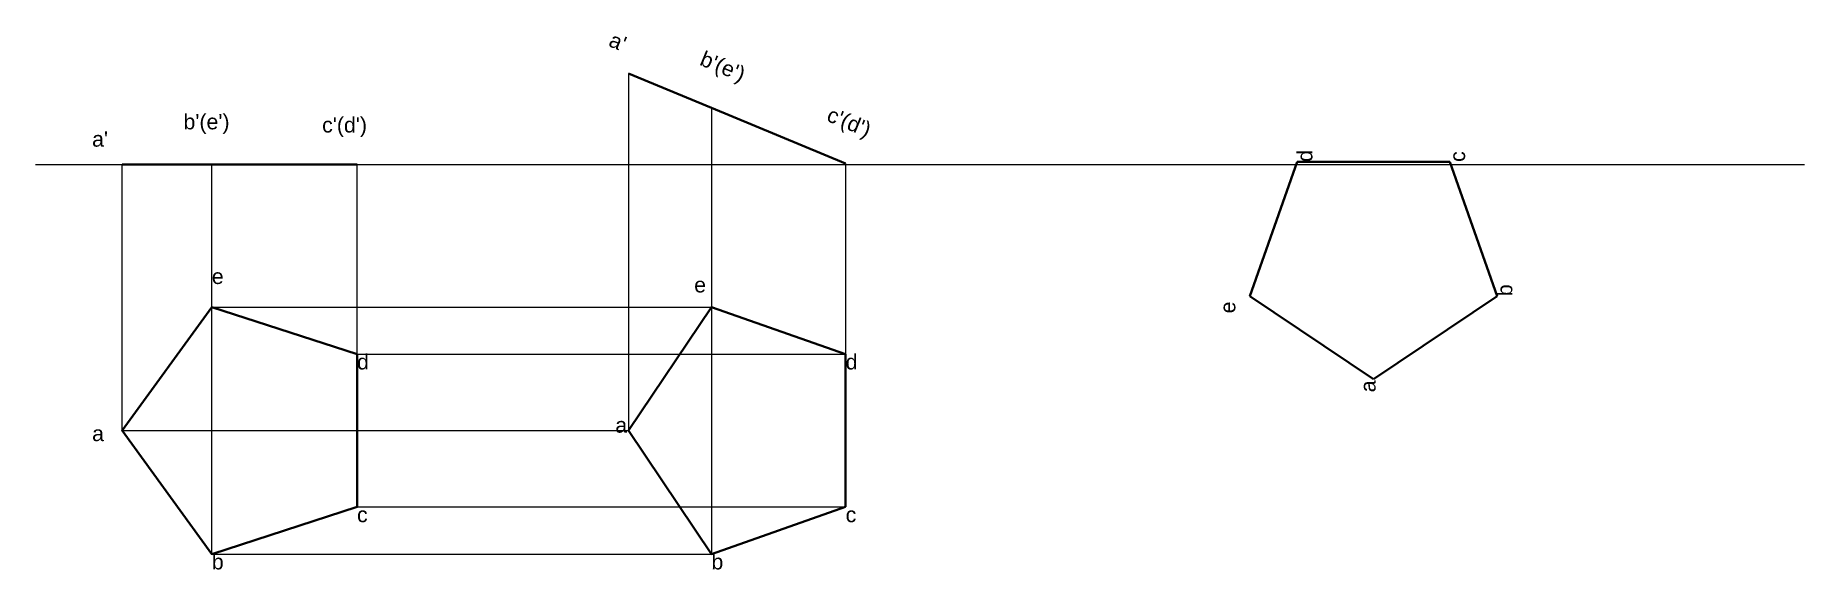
# Paper-space layout 'Layout5' of a CAD drawing. Header units: millimetres. Extents: x 1 to 290, y 35 to 123.
import ezdxf

# ---------------------------------------------------------------- set-up
doc = ezdxf.new("R2010")
doc.units = ezdxf.units.MM
doc.styles.get("Standard").update_dxf_attribs({"font": 'arial.ttf'})

psp = doc.layouts.new('Layout5')

# ---------------------------------------------------------------- linework, layer by layer
at = {"linetype": 'Continuous', "lineweight": 40}
for p, q in [((97.68, 116.66), (111.26, 111.04)), ((111.26, 111.04), (133.23, 101.96)), ((14.77, 101.78), (29.47, 101.78)), ((29.47, 101.78), (53.24, 101.78)), ((207.14, 102.2), (199.42, 80.22)), ((232.14, 102.2), (207.14, 102.2)), ((239.87, 80.22), (232.14, 102.2)), ((111.26, 78.44), (97.68, 58.22)), ((133.23, 70.72), (111.26, 78.44)), ((199.42, 80.22), (219.64, 66.64)), ((219.64, 66.64), (239.87, 80.22)), ((133.23, 45.72), (133.23, 70.72)), ((97.68, 58.22), (111.26, 37.99)), ((111.26, 37.99), (133.23, 45.72))]:
    psp.add_line(p, q, dxfattribs=at)
at = {"linetype": 'Continuous', "lineweight": 20}
for p, q in [((97.68, 116.66), (97.68, 58.22)), ((111.26, 111.04), (111.26, 37.99)), ((0.59, 101.78), (290.22, 101.78)), ((14.77, 58.22), (14.77, 101.78)), ((29.47, 37.99), (29.47, 101.78)), ((53.24, 70.72), (53.24, 101.78)), ((133.23, 101.96), (133.23, 45.72)), ((29.47, 78.44), (111.26, 78.44)), ((53.24, 70.72), (133.23, 70.72)), ((14.77, 58.22), (97.68, 58.22)), ((53.24, 45.72), (133.23, 45.72)), ((29.47, 37.99), (111.26, 37.99))]:
    psp.add_line(p, q, dxfattribs=at)
at = {"linetype": 'Continuous', "lineweight": 40}
psp.add_lwpolyline([(53.24, 45.72), (53.24, 70.72), (29.47, 78.44), (14.77, 58.22), (29.47, 37.99)], close=True, dxfattribs=at)

# ---------------------------------------------------------------- texts
at = {"linetype": 'Continuous', "lineweight": 40, "char_height": 2.5, "attachment_point": 1}
for s, width, insert, rotation in [("a'", 4.9004, (95.22, 123.53), 337.5375), ("b'(e')", 10.5744, (110.13, 120.44), 337.5375), ("c'(d')", 5.716, (130.9, 111.29), 337.5375), ('d', 4.6444, (207.14, 102.2), 90), ('c', 6.476, (232.14, 102.2), 90), ('b', 5.3531, (239.87, 80.22), 90), ('e', 2.8229, (194.53, 77.4), 90), ('a', 2.1642, (217.49, 64.48), 90)]:
    psp.add_mtext_dynamic_manual_height_columns(s, width=width, gutter_width=12.5, heights=[0], dxfattribs=dict(at, insert=insert, rotation=rotation))
for s, width, insert in [("b'(e')", 10.5744, (24.83, 110.03)), ("a'", 4.9004, (9.87, 107.19)), ("c'(d')", 5.716, (47.53, 109.51)), ('e', 5.0823, (29.47, 84.71)), ('e', 2.8229, (108.44, 83.33)), ('d', 8.4692, (53.24, 70.72)), ('d', 4.6444, (133.23, 70.72)), ('a', 9.8007, (9.87, 58.99)), ('a', 2.1642, (95.52, 60.37)), ('c', 6.148, (53.24, 45.72)), ('c', 6.476, (133.23, 45.72)), ('b', 7.9953, (29.47, 37.99)), ('b', 5.3531, (111.26, 37.99))]:
    psp.add_mtext_dynamic_manual_height_columns(s, width=width, gutter_width=12.5, heights=[0], dxfattribs=dict(at, insert=insert))

doc.saveas('drawing.dxf')
